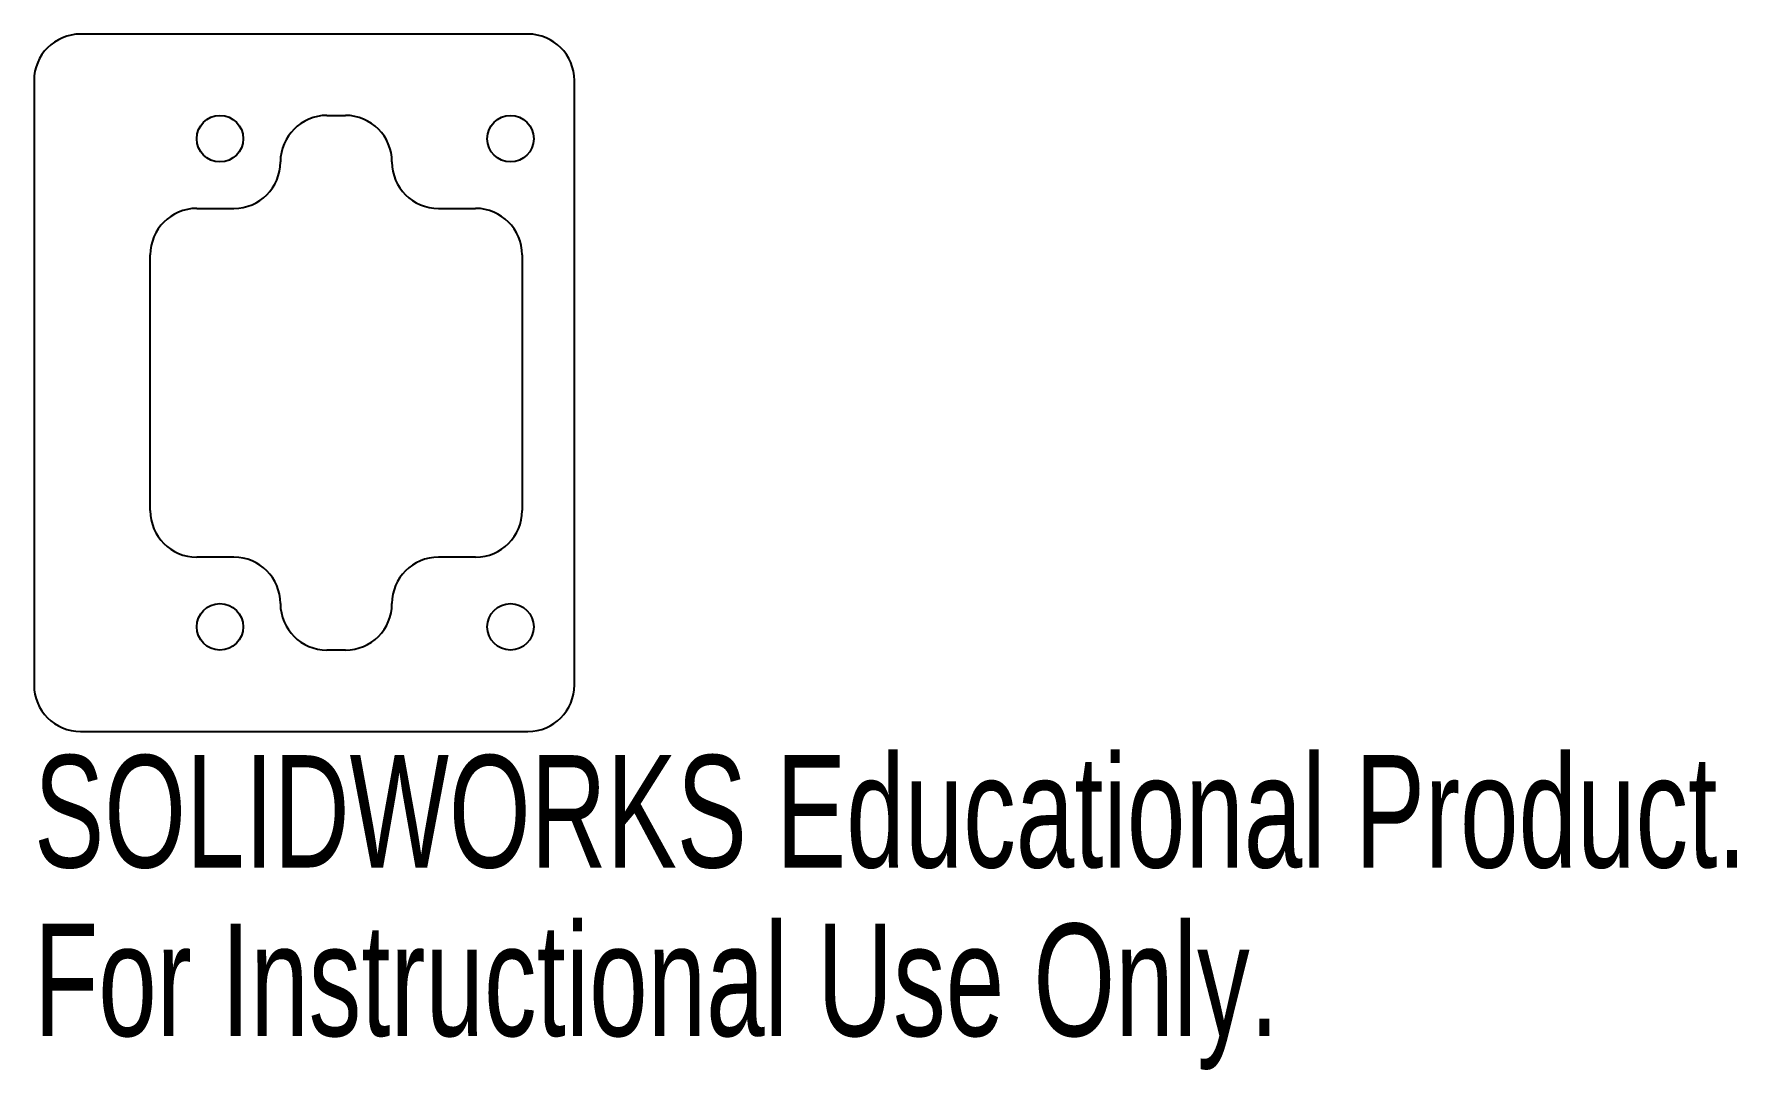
# Model space of a CAD drawing. Header units: millimetres. Extents: x 5.2 to 78.5, y -5.1 to 39.5.
import ezdxf

# ---------------------------------------------------------------- set-up
doc = ezdxf.new("R2010")
doc.units = ezdxf.units.MM
doc.styles.add('SLDTEXTSTYLE0', font='TXT', dxfattribs={"width": 0.7})

msp = doc.modelspace()

# ---------------------------------------------------------------- linework, layer by layer
at = {"color": 7, "linetype": 'Continuous', "lineweight": 25}
for p, q in [((26.437, 39.5), (7.187, 39.5)), ((5.187, 37.5), (5.187, 11.5)), ((28.437, 11.5), (28.437, 37.5)), ((17.787, 36), (18.587, 36)), ((12.187, 32), (13.787, 32)), ((22.587, 32), (24.187, 32)), ((10.187, 19), (10.187, 30)), ((26.187, 30), (26.187, 19)), ((13.787, 17), (12.187, 17)), ((24.187, 17), (22.587, 17)), ((18.587, 13), (17.787, 13)), ((7.187, 9.5), (26.437, 9.5))]:
    msp.add_line(p, q, dxfattribs=at)
for centre in [(13.187, 35), (25.687, 35), (13.187, 14), (25.687, 14)]:
    msp.add_circle(centre, 1, dxfattribs=at)
for centre, start, end in [((7.187, 37.5), 90, 180), ((26.437, 37.5), 0, 90), ((17.787, 34), 90, 180), ((18.587, 34), 0, 90), ((13.787, 34), 270, 0), ((22.587, 34), 180, 270), ((12.187, 30), 90, 180), ((24.187, 30), 0, 90), ((12.187, 19), 180, 270), ((24.187, 19), 270, 0), ((13.787, 15), 0, 90), ((22.587, 15), 90, 180), ((17.787, 15), 180, 270), ((18.587, 15), 270, 0), ((7.187, 11.5), 180, 270), ((26.437, 11.5), 270, 0)]:
    msp.add_arc(centre, 2, start, end, dxfattribs=at)

# ---------------------------------------------------------------- texts
at = {"color": 7, "linetype": 'Continuous', "char_height": 4.83362, "attachment_point": 1, "style": 'SLDTEXTSTYLE0'}
for s, insert in [('SOLIDWORKS Educational Product.', (5.187, 8.48)), ('For Instructional Use Only.', (5.187, 1.23))]:
    msp.add_mtext(s, dxfattribs=dict(at, insert=insert))

doc.saveas('drawing.dxf')
